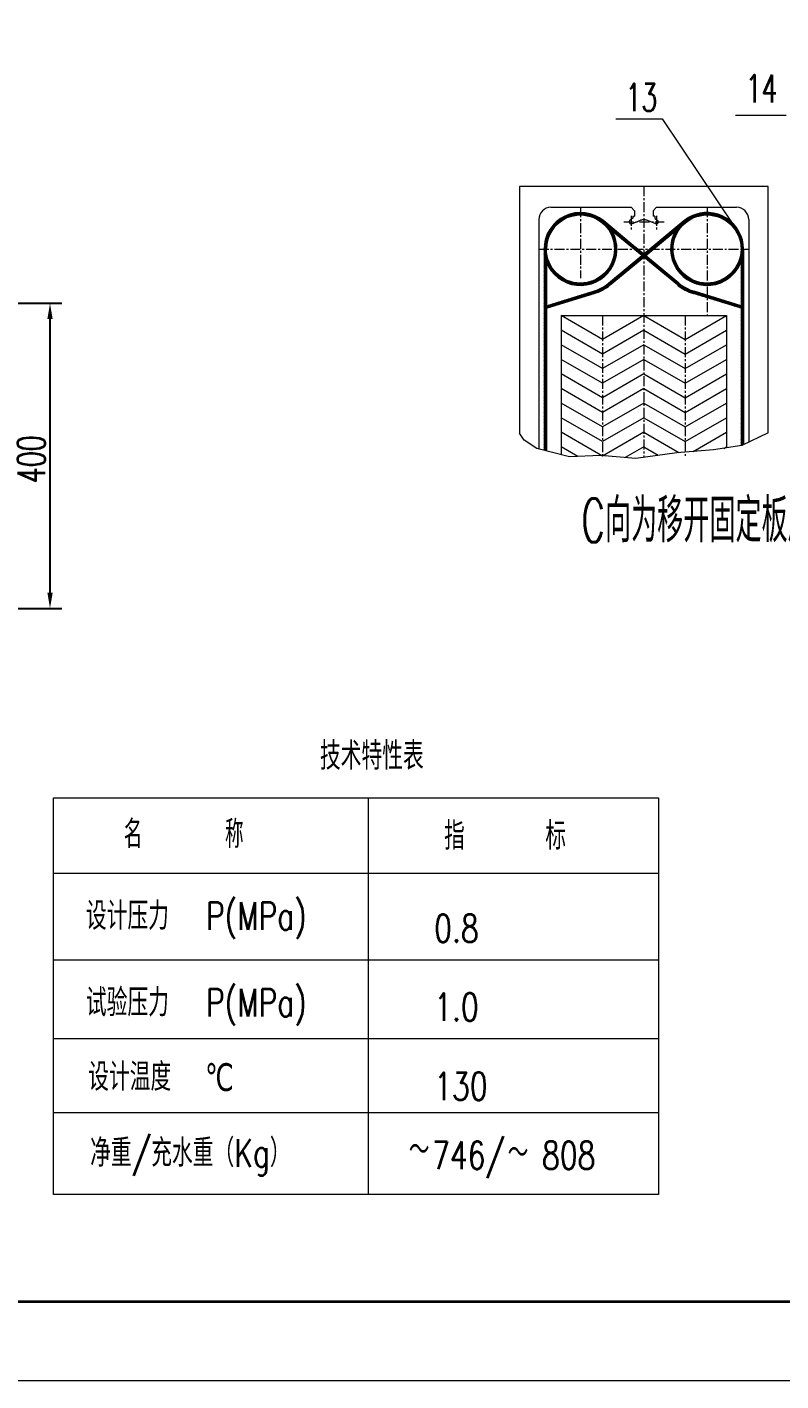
# Model space of a CAD drawing. Header units: millimetres. Extents: x -394 to 6212, y -2458 to 809.
# Drawn here: x 4919.2 to 5014.5, y -2457.7 to -2286.6 of the extents above; entities that cross this region are included whole.
import ezdxf

# ---------------------------------------------------------------- set-up
doc = ezdxf.new("R2010")
doc.units = ezdxf.units.MM
doc.header["$PDSIZE"] = -5
doc.linetypes.add('CENTER', pattern=[2, 1.25, -0.25, 0.25, -0.25])
doc.linetypes.add('CENTER2', pattern=[28.575, 19.05, -3.175, 3.175, -3.175])
doc.layers.get('0').update_dxf_attribs({"lineweight": 18})
doc.layers.get('DEFPOINTS').update_dxf_attribs({"lineweight": 18})
doc.layers.add('1', color=1, linetype='Continuous', lineweight=18, true_color=0xff0000)
doc.layers.add('2', color=2, linetype='Continuous', lineweight=18, true_color=0xffff00)
doc.layers.add('LAYER2', color=2, linetype='Continuous', lineweight=25)
doc.layers.add('粗实线层', color=7, linetype='Continuous', lineweight=35)
doc.styles.add('HZ', font='txt.shx', dxfattribs={"width": 0.67, "bigfont": 'hztxt.shx'})
doc.styles.add('STYLE1', font='txt.shx', dxfattribs={"width": 0.67, "bigfont": 'hztxt.shx'})
doc.dimstyles.new('STANDARD$0', dxfattribs={"dimtxt": 3.5, "dimasz": 2.5, "dimexe": 1.25, "dimexo": 0.625, "dimtad": 1, "dimdec": 4, "dimdsep": 46, "dimtxsty": 'HZ', "dimcen": 2.5, "dimdle": 5, "dimadec": 0, "dimazin": 0, "dimtfac": 1, "dimtmove": 0, "dimatfit": 3, "dimfxl": 1, "dimtolj": 1, "dimlwd": -1, "dimlwe": -1, "dimarcsym": 0})

# ---------------------------------------------------------------- blocks, each defined once
blk = doc.blocks.new('*D184')
at = {"layer": 'DEFPOINTS', "color": 0}
for p in [(4910.98, -2321.55), (4910.98, -2360.12), (4922.06, -2360.12)]:
    blk.add_point(p, dxfattribs=at)
at = {"layer": 'LAYER2', "color": 0}
for p, q in [((4911.61, -2321.55), (4923.56, -2321.55)), ((4922.06, -2323.55), (4922.06, -2358.12)), ((4911.61, -2360.12), (4923.56, -2360.12))]:
    blk.add_line(p, q, dxfattribs=at)
for points in [[(4921.73, -2323.55), (4922.4, -2323.55), (4922.06, -2321.55)], [(4921.73, -2358.12), (4922.4, -2358.12), (4922.06, -2360.12)]]:
    blk.add_solid(points, dxfattribs=at)
at = {"layer": 'LAYER2', "color": 0, "insert": (4919.69, -2341.26), "char_height": 3.5, "attachment_point": 5, "rotation": 90, "style": 'HZ'}
blk.add_mtext('\\A1;400', dxfattribs=at)

msp = doc.modelspace()

# ---------------------------------------------------------------- hatches: boundary and pattern name
at = {"layer": '2', "linetype": 'CENTER2'}
h = msp.add_hatch(dxfattribs=at)
h.set_pattern_fill('ANSI31', color=256, scale=0.8, style=0)
h.set_pattern_definition([(45, (8891.61777, -2628.25042), (-0.070710678, 0.070710678), [])])
h.paths.add_polyline_path([(4989.12589, -2310.08362), (4989.12589, -2310.39082, -0.414213562), (4993.42669, -2314.69162), (4993.73389, -2314.69162, 0.128876932), (4993.14145, -2312.43133), (4995.87503, -2314.69162), (4996.35711, -2314.69162), (4995.95076, -2314.35562), (4992.06227, -2311.14038, 0.174465121)])
h.paths.add_polyline_path([(4989.12589, -2310.39082), (4989.12589, -2310.08362, 0.414213562), (4984.51789, -2314.69162), (4984.82509, -2314.69162, -0.414213562)])
h.paths.add_polyline_path([(4993.73389, -2314.69162), (4993.42669, -2314.69162, -1), (4984.82509, -2314.69162), (4984.51789, -2314.69162), (4984.51789, -2340.13646), (4984.82509, -2340.21655), (4984.82509, -2322.17114), (4990.8477, -2320.33295, 0.098989577), (4992.88446, -2319.23721), (4997.12845, -2315.72802), (4997.12845, -2315.32941), (4996.35711, -2314.69162), (4995.87503, -2314.69162), (4996.8874, -2315.52872), (4992.6887, -2319.00046, -0.098459616), (4990.76925, -2320.0357), (4984.82509, -2321.86359), (4984.82509, -2316.34595, 0.831399917)])
h.paths.add_polyline_path([(5001.11984, -2312.42354, 0.129369819), (5000.52301, -2314.69162), (5000.83021, -2314.69162, -0.414213562), (5005.13101, -2310.39082), (5005.13101, -2310.08362, 0.113137889), (5003.12405, -2310.54364, 0.060140149), (5002.19462, -2311.14038), (4997.89978, -2314.69162), (4998.37684, -2314.69162)])
h.paths.add_polyline_path([(4998.37684, -2314.69162), (4997.89978, -2314.69162), (4997.12845, -2315.32941), (4997.12845, -2315.72802), (5001.37243, -2319.23721, 0.098989577), (5003.40919, -2320.33295), (5005.13101, -2320.85848), (5005.13101, -2320.54105), (5003.48764, -2320.0357, -0.098459616), (5001.56819, -2319.00046), (4997.36698, -2315.52664)])
h.paths.add_polyline_path([(5000.83021, -2314.69162), (5000.52301, -2314.69162, 0.414213562), (5005.13101, -2319.29962), (5005.13101, -2318.99242, -0.414213562)])
h.paths.add_polyline_path([(5005.13101, -2310.08362), (5005.13101, -2310.39082, -0.414213562), (5009.43181, -2314.69162), (5009.73901, -2314.69162, 0.414213562)])
h.paths.add_polyline_path([(5009.73901, -2314.69162), (5009.43181, -2314.69162, -0.414213562), (5005.13101, -2318.99242), (5005.13101, -2319.29962, 0.31031944), (5009.43181, -2316.34595), (5009.43181, -2321.86359), (5005.13101, -2320.54105), (5005.13101, -2320.85848), (5009.43181, -2322.17114), (5009.43181, -2339.55629), (5009.50771, -2339.54491), (5009.73901, -2339.4335)])

# ---------------------------------------------------------------- linework, layer by layer
at = {"color": 3, "linetype": 'CENTER'}
for p, q in [((4997.12845, -2306.78245), (4997.12845, -2341.01128)), ((4989.12589, -2309.42314), (4989.12589, -2318.36757)), ((5005.13101, -2309.42314), (5005.13101, -2322.97528)), ((4994.58895, -2311.26634), (4999.72673, -2311.26634)), ((4995.53101, -2310.49168), (4995.53101, -2312.32809)), ((4998.72589, -2310.49168), (4998.72589, -2312.32809)), ((4983.85741, -2314.69162), (5010.39949, -2314.69162)), ((4991.90605, -2323.10693), (4991.90605, -2340.8142)), ((5002.35085, -2323.10693), (5002.35085, -2340.8142))]:
    msp.add_line(p, q, dxfattribs=at)
at = {"layer": '1', "linetype": 'Continuous'}
for p, q in [((5012.84173, -2306.78245), (4981.41517, -2306.78245)), ((4981.41517, -2306.78245), (4981.41517, -2337.98327)), ((5012.84173, -2337.93902), (5012.84173, -2306.78245)), ((4985.39341, -2309.42314), (4995.51565, -2309.42314)), ((4995.51565, -2309.42314), (4995.94573, -2309.85322)), ((4995.94573, -2309.85322), (4995.94573, -2310.55978)), ((4998.74125, -2309.42314), (4998.31117, -2309.85322)), ((4998.31117, -2309.85322), (4998.31117, -2310.55978)), ((4998.74125, -2309.42314), (5008.86349, -2309.42314)), ((4983.85741, -2310.95914), (4983.85741, -2339.96428)), ((4996.35711, -2314.69162), (4992.06227, -2311.14038)), ((4995.74605, -2310.77482), (4995.37599, -2311.07564)), ((4995.62001, -2311.49542), (4996.72791, -2311.06494)), ((4995.74605, -2310.55978), (4995.74605, -2310.77482)), ((4995.74605, -2310.55978), (4995.94573, -2310.55978)), ((5002.19462, -2311.14038), (4997.12845, -2315.32941)), ((4998.63688, -2311.49542), (4997.52898, -2311.06494)), ((4998.51085, -2310.55978), (4998.31117, -2310.55978)), ((4998.51085, -2310.55978), (4998.51085, -2310.77482)), ((4998.51085, -2310.77482), (4998.88091, -2311.07564)), ((5010.39949, -2310.95914), (5010.39949, -2339.11537)), ((4996.8874, -2315.52872), (4993.14145, -2312.43133)), ((5001.11984, -2312.42354), (4997.36698, -2315.52664)), ((4997.36949, -2315.52872), (5001.11545, -2312.43133)), ((4984.51789, -2314.69162), (4984.51789, -2340.13646)), ((4997.12845, -2315.32941), (4995.95076, -2314.35562)), ((5009.73901, -2314.69162), (5009.73901, -2339.4335)), ((4984.82509, -2316.34595), (4984.82509, -2321.86359)), ((4992.6887, -2319.00046), (4996.88992, -2315.52664)), ((4992.88446, -2319.23721), (4997.12845, -2315.72802)), ((5001.37243, -2319.23721), (4997.12845, -2315.72802)), ((5001.56819, -2319.00046), (4997.36698, -2315.52664)), ((5009.43181, -2316.34595), (5009.43181, -2321.86359)), ((4984.82509, -2321.86359), (4990.76925, -2320.0357)), ((5009.43181, -2321.86359), (5003.48764, -2320.0357)), ((4984.82509, -2322.17114), (4990.8477, -2320.33295)), ((5009.43181, -2322.17114), (5003.40919, -2320.33295)), ((4984.82509, -2322.17114), (4984.82509, -2340.21655)), ((4986.68365, -2323.10693), (5007.57325, -2323.10693)), ((4986.68365, -2323.10693), (4986.68365, -2340.70106)), ((5007.57325, -2323.10693), (5007.57325, -2339.83488)), ((5009.43181, -2322.17114), (5009.43181, -2339.55629)), ((4982.01067, -2338.83118), (4981.41517, -2337.98327)), ((4983.61764, -2339.90177), (4982.01067, -2338.83118)), ((5012.84173, -2337.93902), (5009.50771, -2339.54491)), ((4987.72434, -2340.97236), (4983.61764, -2339.90177)), ((5001.29431, -2340.43707), (4996.11629, -2341.15079)), ((5005.93667, -2340.0802), (5001.29431, -2340.43707)), ((5009.50771, -2339.54491), (5005.93667, -2340.0802)), ((5007.24771, -2339.88368), (5007.57325, -2339.69573)), ((4991.65249, -2340.79393), (4987.72434, -2340.97236)), ((4996.11629, -2341.15079), (4991.65249, -2340.79393))]:
    msp.add_line(p, q, dxfattribs=at)
at = {"layer": '1', "linetype": 'ByBlock'}
for p, q in [((4922.49938, -2384.05762), (4999.01149, -2384.05762)), ((4922.49938, -2434.18408), (4922.49938, -2384.05762)), ((4999.01149, -2384.05762), (4999.01149, -2434.18408)), ((4999.01149, -2434.18408), (4922.49938, -2434.18408)), ((4999.01149, -2434.18408), (4922.49938, -2434.18408)), ((4999.01149, -2434.18408), (4922.49938, -2434.18408)), ((4999.01149, -2434.18408), (4922.49938, -2434.18408))]:
    msp.add_line(p, q, dxfattribs=at)
at = {"layer": '1', "linetype": 'Continuous'}
for centre in [(4989.12589, -2314.69162), (5005.13101, -2314.69162)]:
    msp.add_circle(centre, 4.3008, dxfattribs=at)
for centre, radius, start, end in [((4985.39341, -2310.95914), 1.536, 90, 180), ((5008.86349, -2310.95914), 1.536, 0, 90), ((4989.12589, -2314.69162), 4.608, 50.4139713, 180), ((4989.12589, -2314.69162), 4.3008, 50.4139713, 180), ((4995.53101, -2311.26634), 0.24576, 129.1074255, 291.2337221), ((4997.12845, -2312.09578), 1.10592, 90, 111.2337221), ((4997.12845, -2312.09578), 1.10592, 68.7662779, 90), ((4998.72589, -2311.26634), 0.24576, 248.7662779, 50.8925745), ((5005.13101, -2314.69162), 4.608, 111.2423171, 129.5860287), ((5005.13101, -2314.69162), 4.608, 0, 115.8195029), ((4989.12589, -2314.69162), 4.608, 201.0394698, 29.4856104), ((5005.13101, -2314.69162), 4.608, 150.5143896, 338.9605302), ((4989.12589, -2314.69162), 5.59104, 287.0932439, 309.5860287), ((4989.12589, -2314.69162), 5.89824, 286.972958, 309.5860287), ((5005.13101, -2314.69162), 5.59104, 230.4139713, 252.9067561)]:
    msp.add_arc(centre, radius, start, end, dxfattribs=at)
at = {"layer": '2'}
for p, q in [((4991.90605, -2326.12208), (4986.68365, -2323.10693)), ((4997.12845, -2323.10693), (4991.90605, -2326.12208)), ((4997.12845, -2323.10693), (5002.35085, -2326.12208)), ((5002.35085, -2326.12208), (5007.57325, -2323.10693)), ((4991.90605, -2327.96528), (4986.68365, -2324.95013)), ((4997.12845, -2324.95013), (4991.90605, -2327.96528)), ((4997.12845, -2324.95013), (5002.35085, -2327.96528)), ((5002.35085, -2327.96528), (5007.57325, -2324.95013)), ((4991.90605, -2329.80848), (4986.68365, -2326.79333)), ((4997.12845, -2326.79333), (4991.90605, -2329.80848)), ((4997.12845, -2326.79333), (5002.35085, -2329.80848)), ((5002.35085, -2329.80848), (5007.57325, -2326.79333)), ((4991.90605, -2331.65168), (4986.68365, -2328.63653)), ((4997.12845, -2328.63653), (4991.90605, -2331.65168)), ((4997.12845, -2328.63653), (5002.35085, -2331.65168)), ((5002.35085, -2331.65168), (5007.57325, -2328.63653)), ((4991.90605, -2333.49488), (4986.68365, -2330.47973)), ((4997.12845, -2330.47973), (4991.90605, -2333.49488)), ((4997.12845, -2330.47973), (5002.35085, -2333.49488)), ((5002.35085, -2333.49488), (5007.57325, -2330.47973)), ((4991.90605, -2335.33808), (4986.68365, -2332.32293)), ((4997.12845, -2332.32293), (4991.90605, -2335.33808)), ((4997.12845, -2332.32293), (5002.35085, -2335.33808)), ((5002.35085, -2335.33808), (5007.57325, -2332.32293)), ((4991.90605, -2337.18128), (4986.68365, -2334.16613)), ((4997.12845, -2334.16613), (4991.90605, -2337.18128)), ((4997.12845, -2334.16613), (5002.35085, -2337.18128)), ((5002.35085, -2337.18128), (5007.57325, -2334.16613)), ((4991.90605, -2339.02448), (4986.68365, -2336.00933)), ((4997.12845, -2336.00933), (4991.90605, -2339.02448)), ((4997.12845, -2336.00933), (5002.35085, -2339.02448)), ((5002.35085, -2339.02448), (5007.57325, -2336.00933)), ((4991.90605, -2340.86768), (4986.68365, -2337.85253)), ((4997.12845, -2337.85253), (4991.90605, -2340.86768)), ((4997.12845, -2337.85253), (5001.56849, -2340.41599)), ((5003.37354, -2340.27723), (5007.57325, -2337.85253))]:
    msp.add_line(p, q, dxfattribs=at)
at = {"layer": '2', "linetype": 'CENTER2'}
for p, q in [((4988.80946, -2340.92307), (4986.68365, -2339.69573)), ((4997.12845, -2339.69573), (4994.79163, -2341.04489)), ((4997.12845, -2339.69573), (4998.96789, -2340.75774))]:
    msp.add_line(p, q, dxfattribs=at)
at = {"layer": '2', "linetype": 'ByBlock', "ltscale": 0.5}
for p, q in [((4962.34302, -2434.18408), (4962.34302, -2384.05762)), ((4999.01149, -2393.59986), (4922.49938, -2393.59986)), ((4999.01149, -2404.55388), (4922.49938, -2404.55388)), ((4999.01149, -2414.49905), (4922.49938, -2414.49905)), ((4999.01149, -2423.86326), (4922.49938, -2423.86326))]:
    msp.add_line(p, q, dxfattribs=at)
at = {"layer": '2', "ltscale": 0.5}
msp.add_lwpolyline([(4715.13858, -2037.74983), (5309.13858, -2037.74983), (5309.13858, -2457.74983), (4715.13858, -2457.74983)], close=True, dxfattribs=at)
at = {"layer": '2', "linetype": 'CENTER2'}
msp.add_arc((5005.13101, -2314.69162), 5.89824, 230.4139713, 253.027042, dxfattribs=at)
at = {"layer": 'LAYER2', "linetype": 'Continuous', "lineweight": 0}
for p, q in [((5008.73136, -2297.79606), (5015.11807, -2297.79606)), ((4993.60034, -2298.24635), (4999.44879, -2298.24635)), ((4999.44879, -2298.24635), (5008.72503, -2312.06025))]:
    msp.add_line(p, q, dxfattribs=at)
at = {"layer": '粗实线层'}
msp.add_lwpolyline([(5299.13858, -2447.74983), (4740.13858, -2447.74983), (4740.13858, -2047.74983), (5299.13858, -2047.74983)], close=True, dxfattribs=at)

# ---------------------------------------------------------------- texts
at = {"layer": '2', "style": 'STYLE1', "width": 0.6}
msp.add_text('C向为移开固定板后装机顺序为1A.2B.3A......的排列顺序.', height=5.5, dxfattribs=at).set_placement((4989.25388, -2351.74466))
at = {"layer": '2', "linetype": 'ByBlock', "ltscale": 0.5, "style": 'HZ', "width": 0.75}
for s, p in [('技术特性表', (4956.18597, -2380.50349)), ('指    标 ', (4971.88144, -2390.61119)), ('设计压力  P(MPa)', (4926.59973, -2400.72824)), ('0.8', (4970.63351, -2402.30674)), ('试验压力  P(MPa)', (4926.59973, -2411.68227)), ('1.0', (4970.63351, -2412.25189)), ('设计温度', (4926.88926, -2421.0812)), ('℃', (4941.66545, -2421.09854)), ('130', (4970.63351, -2422.24933)), ('净重/充水重（Kg）', (4927.1302, -2430.6767)), ('～', (4967.42022, -2430.2867)), ('746/  808', (4970.3562, -2430.9779)), ('～', (4979.92297, -2430.66337))]:
    msp.add_text(s, height=3.5, dxfattribs=at).set_placement(p)
at = {"layer": '2', "linetype": 'ByBlock', "ltscale": 0.5, "insert": (4931.39179, -2386.89799), "char_height": 3.5, "width": 36.3967815, "attachment_point": 1, "style": 'HZ'}
msp.add_mtext('名     称', dxfattribs=at)
at = {"layer": 'LAYER2', "linetype": 'Continuous', "lineweight": 0, "style": 'HZ', "width": 0.67}
for s, p in [('14', (5010.00201, -2296.16153)), ('13', (4994.80461, -2297.2633))]:
    msp.add_text(s, height=3.5, dxfattribs=at).set_placement(p)

# ---------------------------------------------------------------- dimensions: what is measured, and where the dimension line sits
at = {"layer": 'LAYER2'}
dim = msp.add_linear_dim(base=(4922.06418, -2360.12275), p1=(4910.98145, -2321.54716), p2=(4910.98145, -2360.12275), angle=90, text='400', dimstyle='STANDARD$0', override={"dimtxt": 3.5, "dimasz": 2, "dimexe": 1.5, "dimdec": 2, "dimatfit": 0}, dxfattribs=at)
dim.commit()
dim.dimension.update_dxf_attribs({"geometry": '*D184', "text_midpoint": (4922.06418, -2341.26011), "dimtype": 160})

doc.saveas('drawing.dxf')
